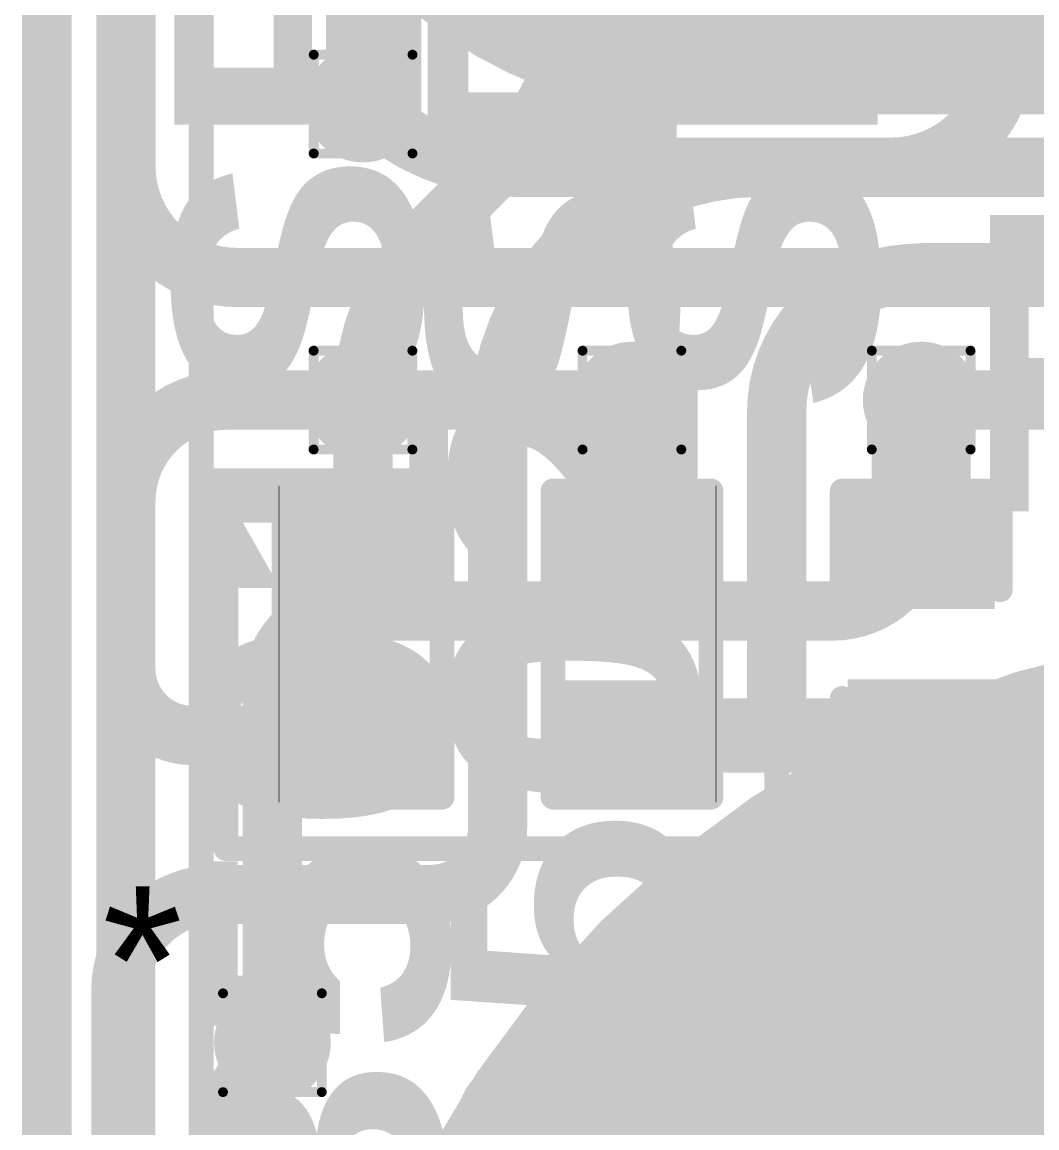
# Model space of a CAD drawing. Header units: inches. Extents: x -17 to 443, y -40 to 218.
# Drawn here: x 89.85 to 95.06, y 6.16 to 11.85 of the extents above; entities that cross this region are included whole.
import ezdxf

# ---------------------------------------------------------------- set-up
doc = ezdxf.new("R2010")
doc.units = ezdxf.units.IN
for name, color, linetype in [('Board Outline', 216, 'Continuous'), ('Bottom Layer', 5, 'Continuous'), ('Bottom Overlay', 54, 'Continuous'), ('Bottom Paste', 16, 'Continuous'), ('Bottom Solder', 6, 'Continuous'), ('Drill Drawing', 1, 'Continuous'), ('Fabrication', 76, 'Continuous'), ('Top Layer', 1, 'Continuous'), ('Top Overlay', 2, 'Continuous'), ('Top Paste', 8, 'Continuous'), ('Top Solder', 216, 'Continuous'), ('Via Holes', 16, 'Continuous')]:
    doc.layers.add(name, color=color, linetype=linetype)
doc.styles.add('Arial', font='', dxfattribs={"height": 0.2})
doc.styles.add('Arial Black_Bold', font='', dxfattribs={"height": 0.2})
doc.styles.get('Arial').set_extended_font_data('Arial')
doc.styles.get('Arial Black_Bold').set_extended_font_data('Arial Black', bold=True)

# ---------------------------------------------------------------- blocks, each defined once
blk = doc.blocks.new('SOIC_8_76')
at = {"layer": 'Top Layer'}
blk.add_hatch(color=1, dxfattribs=at).paths.add_polyline_path([(3.474999399999999, 2.2049994), (3.474999399999999, 1.6050006), (1.92499996, 1.6050006), (1.92499996, 2.2049994)])
at = {"layer": 'Top Paste'}
blk.add_hatch(color=8, dxfattribs=at).paths.add_polyline_path([(3.474999399999999, 2.2049994), (3.474999399999999, 1.6050006), (1.92499996, 1.6050006), (1.92499996, 2.2049994)])
at = {"layer": 'Top Solder'}
blk.add_hatch(color=216, dxfattribs=at).paths.add_polyline_path([(3.5765994, 2.3065994), (3.5765994, 1.5034006), (1.82339996, 1.5034006), (1.82339996, 2.3065994)])
blk = doc.blocks.new('S______B______0402_109')
at = {"layer": 'Top Overlay', "style": 'Arial Black_Bold'}
blk.add_text('SB508', height=1.27, rotation=-180, dxfattribs=at).set_placement((4.39253122, 0.4637430399999999))
blk = doc.blocks.new('S______B______0402_115')
at = {"layer": 'Top Overlay', "style": 'Arial Black_Bold'}
blk.add_text('SB501', height=1.27, dxfattribs=at).set_placement((1.01176074, -0.45847254))
blk = doc.blocks.new('R___0402_172')
at = {"layer": 'Top Layer'}
for points in [[(-0.6985, -0.3175), (-0.6985, 0.3174999999999999), (-0.2413000000000001, 0.3175), (-0.2412999999999999, -0.3174999999999999)], [(0.2413000000000001, -0.3175), (0.2412999999999999, 0.3174999999999999), (0.6985, 0.3175), (0.6985, -0.3174999999999999)]]:
    blk.add_hatch(color=1, dxfattribs=at).paths.add_polyline_path(points)
at = {"layer": 'Top Paste'}
for points in [[(-0.6985, -0.3175), (-0.6985, 0.3174999999999999), (-0.2413000000000001, 0.3175), (-0.2412999999999999, -0.3174999999999999)], [(0.2413000000000001, -0.3175), (0.2412999999999999, 0.3174999999999999), (0.6985, 0.3175), (0.6985, -0.3174999999999999)]]:
    blk.add_hatch(color=8, dxfattribs=at).paths.add_polyline_path(points)
at = {"layer": 'Top Solder'}
for points in [[(-0.75350116, -0.3725011600000001), (-0.75350116, 0.3725011599999999), (-0.18629884, 0.3725011600000001), (-0.1862988399999999, -0.3725011599999999)], [(0.18629884, -0.3725011600000001), (0.1862988399999999, 0.3725011599999999), (0.75350116, 0.3725011600000001), (0.75350116, -0.3725011599999999)]]:
    blk.add_hatch(color=216, dxfattribs=at).paths.add_polyline_path(points)
at = {"layer": 'Top Overlay'}
for points in [[(-0.7874, -0.4064, 0.127, 0.127, 0), (-0.7874, 0.4064, 0.127, 0.127, 0)], [(0.7874, 0.4064, 0.127, 0.127, 0), (-0.7874, 0.4064, 0.127, 0.127, 0)], [(0.7874, -0.4064, 0.127, 0.127, 0), (0.7874, 0.4064, 0.127, 0.127, 0)], [(0.7874, -0.4064, 0.127, 0.127, 0), (-0.7874, -0.4064, 0.127, 0.127, 0)], [(0.8128, -0.4318, 0.0032258, 0.0032258, 0), (-0.8128, -0.4318, 0.0032258, 0.0032258, 0)]]:
    blk.add_lwpolyline(points, format="xyseb", dxfattribs=at)
for points in [[(-0.8191499999999999, 0.4064, 0.0635, 0.0635, 1), (-0.7556499999999999, 0.4064, 0.0635, 0.0635, 1)], [(-0.8191499999999999, 0.4064, 0.0635, 0.0635, 1), (-0.7556499999999999, 0.4064, 0.0635, 0.0635, 1)], [(0.7556499999999999, 0.4064, 0.0635, 0.0635, 1), (0.8191499999999999, 0.4064, 0.0635, 0.0635, 1)], [(0.7556499999999999, 0.4064, 0.0635, 0.0635, 1), (0.8191499999999999, 0.4064, 0.0635, 0.0635, 1)], [(-0.8191499999999999, -0.4064, 0.0635, 0.0635, 1), (-0.7556499999999999, -0.4064, 0.0635, 0.0635, 1)], [(-0.8191499999999999, -0.4064, 0.0635, 0.0635, 1), (-0.7556499999999999, -0.4064, 0.0635, 0.0635, 1)], [(0.7556499999999999, -0.4064, 0.0635, 0.0635, 1), (0.8191499999999999, -0.4064, 0.0635, 0.0635, 1)], [(0.7556499999999999, -0.4064, 0.0635, 0.0635, 1), (0.8191499999999999, -0.4064, 0.0635, 0.0635, 1)], [(-0.81360518, -0.4318, 0.0016129, 0.0016129, 1), (-0.8119948199999999, -0.4318, 0.0016129, 0.0016129, 1)], [(0.8119948199999999, -0.4318, 0.0016129, 0.0016129, 1), (0.81360518, -0.4318, 0.0016129, 0.0016129, 1)]]:
    blk.add_lwpolyline(points, format="xyseb", close=True, dxfattribs=at)
blk = doc.blocks.new('R___0402_173')
at = {"layer": 'Top Layer'}
for points in [[(-0.6985, -0.3175), (-0.6985, 0.3175), (-0.2412999999999999, 0.3175), (-0.2413, -0.3175)], [(0.2412999999999999, -0.3175), (0.2413, 0.3175), (0.6985, 0.3175), (0.6985, -0.3175)]]:
    blk.add_hatch(color=1, dxfattribs=at).paths.add_polyline_path(points)
at = {"layer": 'Top Paste'}
for points in [[(-0.6985, -0.3175), (-0.6985, 0.3175), (-0.2412999999999999, 0.3175), (-0.2413, -0.3175)], [(0.2412999999999999, -0.3175), (0.2413, 0.3175), (0.6985, 0.3175), (0.6985, -0.3175)]]:
    blk.add_hatch(color=8, dxfattribs=at).paths.add_polyline_path(points)
at = {"layer": 'Top Solder'}
for points in [[(-0.75350116, -0.37250116), (-0.75350116, 0.37250116), (-0.1862988399999999, 0.37250116), (-0.18629884, -0.37250116)], [(0.1862988399999999, -0.37250116), (0.18629884, 0.37250116), (0.75350116, 0.37250116), (0.75350116, -0.37250116)]]:
    blk.add_hatch(color=216, dxfattribs=at).paths.add_polyline_path(points)
at = {"layer": 'Top Overlay'}
for points in [[(-0.7874, 0.4064, 0.127, 0.127, 0), (-0.7874, -0.4064, 0.127, 0.127, 0)], [(-0.7874, 0.4064, 0.127, 0.127, 0), (0.7874, 0.4064, 0.127, 0.127, 0)], [(0.7874, 0.4064, 0.127, 0.127, 0), (0.7874, -0.4064, 0.127, 0.127, 0)], [(-0.7874, -0.4064, 0.127, 0.127, 0), (0.7874, -0.4064, 0.127, 0.127, 0)], [(-0.8128, -0.4318, 0.0032258, 0.0032258, 0), (0.8128, -0.4318, 0.0032258, 0.0032258, 0)]]:
    blk.add_lwpolyline(points, format="xyseb", dxfattribs=at)
for points in [[(-0.8191499999999999, 0.4064, 0.0635, 0.0635, 1), (-0.7556499999999999, 0.4064, 0.0635, 0.0635, 1)], [(-0.8191499999999999, 0.4064, 0.0635, 0.0635, 1), (-0.7556499999999999, 0.4064, 0.0635, 0.0635, 1)], [(0.7556499999999999, 0.4064, 0.0635, 0.0635, 1), (0.8191499999999999, 0.4064, 0.0635, 0.0635, 1)], [(0.7556499999999999, 0.4064, 0.0635, 0.0635, 1), (0.8191499999999999, 0.4064, 0.0635, 0.0635, 1)], [(-0.8191499999999999, -0.4064, 0.0635, 0.0635, 1), (-0.7556499999999999, -0.4064, 0.0635, 0.0635, 1)], [(-0.8191499999999999, -0.4064, 0.0635, 0.0635, 1), (-0.7556499999999999, -0.4064, 0.0635, 0.0635, 1)], [(0.7556499999999999, -0.4064, 0.0635, 0.0635, 1), (0.8191499999999999, -0.4064, 0.0635, 0.0635, 1)], [(0.7556499999999999, -0.4064, 0.0635, 0.0635, 1), (0.8191499999999999, -0.4064, 0.0635, 0.0635, 1)], [(-0.81360518, -0.4318, 0.0016129, 0.0016129, 1), (-0.8119948199999999, -0.4318, 0.0016129, 0.0016129, 1)], [(0.8119948199999999, -0.4318, 0.0016129, 0.0016129, 1), (0.81360518, -0.4318, 0.0016129, 0.0016129, 1)]]:
    blk.add_lwpolyline(points, format="xyseb", close=True, dxfattribs=at)
blk = doc.blocks.new('EMG_ELECTRODE_4_____B_211')
at = {"layer": 'Bottom Layer'}
h = blk.add_hatch(color=5, dxfattribs=at)
edge = h.paths.add_edge_path()
edge.add_arc((-3.15000132, 10.00000032), 2.09999834, 90, 270)
edge.add_line((-3.15000132, 7.90000198), (3.150001319999999, 7.90000198))
edge.add_arc((3.15000132, 10.00000032), 2.09999834, 270, 450)
edge.add_line((3.15000132, 12.09999866), (-3.15000132, 12.09999866))
h = blk.add_hatch(color=5, dxfattribs=at)
edge = h.paths.add_edge_path()
edge.add_arc((0, 0), 5.00000016, 0, 360)
at = {"layer": 'Bottom Paste'}
h = blk.add_hatch(color=16, dxfattribs=at)
edge = h.paths.add_edge_path()
edge.add_arc((-3.15000132, 10.00000032), 2.09999834, 90, 270)
edge.add_line((-3.15000132, 7.90000198), (3.150001319999999, 7.90000198))
edge.add_arc((3.15000132, 10.00000032), 2.09999834, 270, 450)
edge.add_line((3.15000132, 12.09999866), (-3.15000132, 12.09999866))
h = blk.add_hatch(color=16, dxfattribs=at)
edge = h.paths.add_edge_path()
edge.add_arc((0, 0), 5.00000016, 0, 360)
at = {"layer": 'Bottom Solder'}
h = blk.add_hatch(color=6, dxfattribs=at)
edge = h.paths.add_edge_path()
edge.add_arc((-3.15000132, 10.00000032), 2.20159834, 90, 270)
edge.add_line((-3.15000132, 7.79840198), (3.150001319999999, 7.79840198))
edge.add_arc((3.15000132, 10.00000032), 2.20159834, 270, 450)
edge.add_line((3.15000132, 12.20159866), (-3.15000132, 12.20159866))
h = blk.add_hatch(color=6, dxfattribs=at)
edge = h.paths.add_edge_path()
edge.add_arc((0, 0), 5.10160016, 0, 360)
at = {"layer": 'Bottom Overlay'}
blk.add_lwpolyline([(-5.68329826, -21.00415662, 0.127, 0.127, 0), (-5.683290639999999, 20.95281306, 0.127, 0.127, 0)], format="xyseb", dxfattribs=at)
blk = doc.blocks.new('C___0402_238')
at = {"layer": 'Top Layer'}
for points in [[(-0.6985, -0.3175), (-0.6985, 0.3175), (-0.2412999999999999, 0.3175), (-0.2413, -0.3175)], [(0.2412999999999999, -0.3175), (0.2413, 0.3175), (0.6985, 0.3175), (0.6985, -0.3175)]]:
    blk.add_hatch(color=1, dxfattribs=at).paths.add_polyline_path(points)
at = {"layer": 'Top Paste'}
for points in [[(-0.6985, -0.3175), (-0.6985, 0.3175), (-0.2412999999999999, 0.3175), (-0.2413, -0.3175)], [(0.2412999999999999, -0.3175), (0.2413, 0.3175), (0.6985, 0.3175), (0.6985, -0.3175)]]:
    blk.add_hatch(color=8, dxfattribs=at).paths.add_polyline_path(points)
at = {"layer": 'Top Solder'}
for points in [[(-0.7584998799999999, -0.37749988), (-0.7584998799999999, 0.37749988), (-0.18130012, 0.37749988), (-0.18130012, -0.37749988)], [(0.18130012, -0.37749988), (0.18130012, 0.37749988), (0.7584998799999999, 0.37749988), (0.7584998799999999, -0.37749988)]]:
    blk.add_hatch(color=216, dxfattribs=at).paths.add_polyline_path(points)
at = {"layer": 'Top Overlay'}
for points in [[(-0.7874, 0.4064, 0.127, 0.127, 0), (-0.2794, 0.4064, 0.127, 0.127, 0)], [(-0.7874, 0.4064, 0.127, 0.127, 0), (-0.7874, -0.4064, 0.127, 0.127, 0)], [(0.2794, 0.4064, 0.127, 0.127, 0), (0.7874, 0.4064, 0.127, 0.127, 0)], [(0.7874, 0.4064, 0.127, 0.127, 0), (0.7874, -0.4064, 0.127, 0.127, 0)], [(-0.7874, -0.4064, 0.127, 0.127, 0), (-0.2794, -0.4064, 0.127, 0.127, 0)], [(0.2794, -0.4064, 0.127, 0.127, 0), (0.7874, -0.4064, 0.127, 0.127, 0)]]:
    blk.add_lwpolyline(points, format="xyseb", dxfattribs=at)
for points in [[(-0.8191499999999999, 0.4064, 0.0635, 0.0635, 1), (-0.7556499999999999, 0.4064, 0.0635, 0.0635, 1)], [(-0.8191499999999999, 0.4064, 0.0635, 0.0635, 1), (-0.7556499999999999, 0.4064, 0.0635, 0.0635, 1)], [(-0.31115, 0.4064, 0.0635, 0.0635, 1), (-0.24765, 0.4064, 0.0635, 0.0635, 1)], [(0.24765, 0.4064, 0.0635, 0.0635, 1), (0.31115, 0.4064, 0.0635, 0.0635, 1)], [(0.7556499999999999, 0.4064, 0.0635, 0.0635, 1), (0.8191499999999999, 0.4064, 0.0635, 0.0635, 1)], [(0.7556499999999999, 0.4064, 0.0635, 0.0635, 1), (0.8191499999999999, 0.4064, 0.0635, 0.0635, 1)], [(-0.8191499999999999, -0.4064, 0.0635, 0.0635, 1), (-0.7556499999999999, -0.4064, 0.0635, 0.0635, 1)], [(-0.8191499999999999, -0.4064, 0.0635, 0.0635, 1), (-0.7556499999999999, -0.4064, 0.0635, 0.0635, 1)], [(-0.31115, -0.4064, 0.0635, 0.0635, 1), (-0.24765, -0.4064, 0.0635, 0.0635, 1)], [(0.24765, -0.4064, 0.0635, 0.0635, 1), (0.31115, -0.4064, 0.0635, 0.0635, 1)], [(0.7556499999999999, -0.4064, 0.0635, 0.0635, 1), (0.8191499999999999, -0.4064, 0.0635, 0.0635, 1)], [(0.7556499999999999, -0.4064, 0.0635, 0.0635, 1), (0.8191499999999999, -0.4064, 0.0635, 0.0635, 1)]]:
    blk.add_lwpolyline(points, format="xyseb", close=True, dxfattribs=at)

msp = doc.modelspace()

# ---------------------------------------------------------------- hatches: boundary and pattern name
at = {"layer": 'Bottom Layer'}
h = msp.add_hatch(color=5, dxfattribs=at)
edge = h.paths.add_edge_path()
edge.add_arc((91.59951962, 11.42685294), 0.2999994, 0, 360)
h = msp.add_hatch(color=5, dxfattribs=at)
edge = h.paths.add_edge_path()
edge.add_arc((91.59899892, 9.90486462), 0.2999994, 0, 360)
h = msp.add_hatch(color=5, dxfattribs=at)
edge = h.paths.add_edge_path()
edge.add_arc((92.98219909999999, 9.90486716), 0.2999994, 0, 360)
h = msp.add_hatch(color=5, dxfattribs=at)
edge = h.paths.add_edge_path()
edge.add_arc((94.46971961999999, 9.90486462), 0.2999994, 0, 360)
h = msp.add_hatch(color=5, dxfattribs=at)
edge = h.paths.add_edge_path()
edge.add_arc((91.13305116, 6.60058116), 0.2999994, 0, 360)
at = {"layer": 'Top Layer'}
h = msp.add_hatch(color=1, dxfattribs=at)
edge = h.paths.add_edge_path()
edge.add_arc((91.59951962, 11.42685294), 0.2999994, 0, 360)
h = msp.add_hatch(color=1, dxfattribs=at)
edge = h.paths.add_edge_path()
edge.add_arc((91.59899892, 9.90486462), 0.2999994, 0, 360)
h = msp.add_hatch(color=1, dxfattribs=at)
edge = h.paths.add_edge_path()
edge.add_arc((92.98219909999999, 9.90486716), 0.2999994, 0, 360)
h = msp.add_hatch(color=1, dxfattribs=at)
edge = h.paths.add_edge_path()
edge.add_arc((94.46971961999999, 9.90486462), 0.2999994, 0, 360)
h = msp.add_hatch(color=1, dxfattribs=at)
edge = h.paths.add_edge_path()
edge.add_arc((91.13305116, 6.60058116), 0.2999994, 0, 360)
at = {"layer": 'Via Holes'}
h = msp.add_hatch(color=7, dxfattribs=at)
edge = h.paths.add_edge_path()
edge.add_arc((91.59951962, 11.42685294), 0.1499997, 0, 360)
h = msp.add_hatch(color=7, dxfattribs=at)
edge = h.paths.add_edge_path()
edge.add_arc((91.59899892, 9.90486462), 0.1499997, 0, 360)
h = msp.add_hatch(color=7, dxfattribs=at)
edge = h.paths.add_edge_path()
edge.add_arc((92.98219909999999, 9.90486716), 0.1499997, 0, 360)
h = msp.add_hatch(color=7, dxfattribs=at)
edge = h.paths.add_edge_path()
edge.add_arc((94.46971961999999, 9.90486462), 0.1499997, 0, 360)
h = msp.add_hatch(color=7, dxfattribs=at)
edge = h.paths.add_edge_path()
edge.add_arc((91.13305116, 6.60058116), 0.1499997, 0, 360)

# ---------------------------------------------------------------- linework, layer by layer
at = {"layer": 'Board Outline'}
msp.add_lwpolyline([(89.97288838, -17.37729316, 0.127, 0.127, 0), (89.9732008, 24.50403532, 0.127, 0.127, 0)], format="xyseb", dxfattribs=at)
at = {"layer": 'Bottom Layer'}
for points in [[(90.37958809999999, 11.10815152, 0.3048, 0.3048, 0), (90.37958809999999, 15.51881072, 0.3048, 0.3048, 0)], [(91.59951962, 11.42685294, 0.3048, 0.3048, 0), (91.60055847999999, 11.42685294, 0.3048, 0.3048, 0)], [(92.38440501999999, 11.1017431, 0.3048, 0.3048, -0.1989122883374838), (91.59951962, 11.42685294, 0.3048, 0.3048, 0)], [(90.95267559999999, 10.53506402, 0.3048, 0.3048, -0.4142135623730951), (90.37958809999999, 11.10815152, 0.3048, 0.3048, 0)], [(92.38440501999999, 11.1017431, 0.3048, 0.3048, 0), (96.14129616, 11.1017431, 0.3048, 0.3048, 0)], [(90.95267559999999, 10.53506402, 0.3048, 0.3048, 0), (95.22952505999999, 10.53506402, 0.3048, 0.3048, 0)], [(90.37947125999999, 9.38400206, 0.3048, 0.3048, -0.413663381471861), (90.90131425999999, 9.90486462, 0.3048, 0.3048, 0)], [(90.90131425999999, 9.90486462, 0.3048, 0.3048, 0), (91.59899892, 9.90486462, 0.3048, 0.3048, 0)], [(91.59899892, 9.90486462, 0.3048, 0.3048, 0), (92.98219909999999, 9.90486462, 0.3048, 0.3048, 0)], [(92.98219909999999, 9.90486462, 0.3048, 0.3048, 0), (92.98219909999999, 9.90486716, 0.3048, 0.3048, 0)], [(94.46971961999999, 9.27793674, 0.3048, 0.3048, 0), (94.46971961999999, 9.90486462, 0.3048, 0.3048, 0)], [(90.37945855999999, 7.471615739999999, 0.3048, 0.3048, 0), (90.37947125999999, 9.38301654, 0.3048, 0.3048, 0)], [(90.37947125999999, 9.38301654, 0.3048, 0.3048, -0.0004721338216722221), (90.37947125999999, 9.38400206, 0.3048, 0.3048, 0)], [(94.46971961999999, 9.27793674, 0.3048, 0.3048, -0.4142135623730951), (94.01165094, 8.81986806, 0.3048, 0.3048, 0)], [(91.13305116, 8.4265262, 0.3048, 0.3048, -0.4142135623730951), (91.52639301999999, 8.81986806, 0.3048, 0.3048, 0)], [(91.52639301999999, 8.81986806, 0.3048, 0.3048, 0), (94.01165094, 8.81986806, 0.3048, 0.3048, 0)], [(91.13305116, 6.60058116, 0.3048, 0.3048, 0), (91.13305116, 8.4265262, 0.3048, 0.3048, 0)], [(90.37943316, 3.32505812, 0.3048, 0.3048, 0), (90.37944078, 7.47141254, 0.3048, 0.3048, 0)], [(90.37944078, 7.47141254, 0.3048, 0.3048, 0), (90.37945855999999, 7.471615739999999, 0.3048, 0.3048, 0)]]:
    msp.add_lwpolyline(points, format="xyseb", dxfattribs=at)
for points in [[(91.52331962, 11.42685294, 0.1524, 0.1524, 1), (91.67571962, 11.42685294, 0.1524, 0.1524, 1)], [(91.52331962, 11.42685294, 0.1524, 0.1524, 1), (91.67571962, 11.42685294, 0.1524, 0.1524, 1)], [(91.52435847999999, 11.42685294, 0.1524, 0.1524, 1), (91.67675848, 11.42685294, 0.1524, 0.1524, 1)], [(90.30338809999999, 11.10815152, 0.1524, 0.1524, 1), (90.45578809999999, 11.10815152, 0.1524, 0.1524, 1)], [(90.30338809999999, 11.10815152, 0.1524, 0.1524, 1), (90.45578809999999, 11.10815152, 0.1524, 0.1524, 1)], [(92.30820501999999, 11.1017431, 0.1524, 0.1524, 1), (92.46060502, 11.1017431, 0.1524, 0.1524, 1)], [(92.30820501999999, 11.1017431, 0.1524, 0.1524, 1), (92.46060502, 11.1017431, 0.1524, 0.1524, 1)], [(90.87647559999999, 10.53506402, 0.1524, 0.1524, 1), (91.02887559999999, 10.53506402, 0.1524, 0.1524, 1)], [(90.87647559999999, 10.53506402, 0.1524, 0.1524, 1), (91.02887559999999, 10.53506402, 0.1524, 0.1524, 1)], [(90.82511425999999, 9.90486462, 0.1524, 0.1524, 1), (90.97751425999999, 9.90486462, 0.1524, 0.1524, 1)], [(90.82511425999999, 9.90486462, 0.1524, 0.1524, 1), (90.97751425999999, 9.90486462, 0.1524, 0.1524, 1)], [(91.52279892, 9.90486462, 0.1524, 0.1524, 1), (91.67519891999999, 9.90486462, 0.1524, 0.1524, 1)], [(91.52279892, 9.90486462, 0.1524, 0.1524, 1), (91.67519891999999, 9.90486462, 0.1524, 0.1524, 1)], [(92.90599909999999, 9.90486716, 0.1524, 0.1524, 1), (93.0583991, 9.90486716, 0.1524, 0.1524, 1)], [(92.90599909999999, 9.90486462, 0.1524, 0.1524, 1), (93.0583991, 9.90486462, 0.1524, 0.1524, 1)], [(92.90599909999999, 9.90486462, 0.1524, 0.1524, 1), (93.0583991, 9.90486462, 0.1524, 0.1524, 1)], [(94.39351962, 9.90486462, 0.1524, 0.1524, 1), (94.54591961999999, 9.90486462, 0.1524, 0.1524, 1)], [(90.30327126, 9.38400206, 0.1524, 0.1524, 1), (90.45567125999999, 9.38400206, 0.1524, 0.1524, 1)], [(90.30327126, 9.38400206, 0.1524, 0.1524, 1), (90.45567125999999, 9.38400206, 0.1524, 0.1524, 1)], [(90.30327126, 9.38301654, 0.1524, 0.1524, 1), (90.45567125999999, 9.38301654, 0.1524, 0.1524, 1)], [(90.30327126, 9.38301654, 0.1524, 0.1524, 1), (90.45567125999999, 9.38301654, 0.1524, 0.1524, 1)], [(94.39351962, 9.27793674, 0.1524, 0.1524, 1), (94.54591961999999, 9.27793674, 0.1524, 0.1524, 1)], [(94.39351962, 9.27793674, 0.1524, 0.1524, 1), (94.54591961999999, 9.27793674, 0.1524, 0.1524, 1)], [(91.45019302, 8.81986806, 0.1524, 0.1524, 1), (91.60259301999999, 8.81986806, 0.1524, 0.1524, 1)], [(91.45019302, 8.81986806, 0.1524, 0.1524, 1), (91.60259301999999, 8.81986806, 0.1524, 0.1524, 1)], [(93.93545094, 8.81986806, 0.1524, 0.1524, 1), (94.08785094, 8.81986806, 0.1524, 0.1524, 1)], [(93.93545094, 8.81986806, 0.1524, 0.1524, 1), (94.08785094, 8.81986806, 0.1524, 0.1524, 1)], [(91.05685116, 8.4265262, 0.1524, 0.1524, 1), (91.20925116, 8.4265262, 0.1524, 0.1524, 1)], [(91.05685116, 8.4265262, 0.1524, 0.1524, 1), (91.20925116, 8.4265262, 0.1524, 0.1524, 1)], [(90.30324078, 7.47141254, 0.1524, 0.1524, 1), (90.45564078, 7.47141254, 0.1524, 0.1524, 1)], [(90.30324078, 7.47141254, 0.1524, 0.1524, 1), (90.45564078, 7.47141254, 0.1524, 0.1524, 1)], [(90.30325856, 7.471615739999999, 0.1524, 0.1524, 1), (90.45565855999999, 7.471615739999999, 0.1524, 0.1524, 1)], [(90.30325856, 7.471615739999999, 0.1524, 0.1524, 1), (90.45565855999999, 7.471615739999999, 0.1524, 0.1524, 1)], [(91.05685116, 6.60058116, 0.1524, 0.1524, 1), (91.20925116, 6.60058116, 0.1524, 0.1524, 1)]]:
    msp.add_lwpolyline(points, format="xyseb", close=True, dxfattribs=at)
at = {"layer": 'Drill Drawing'}
for points in [[(91.34551961999999, 11.68085294, 0.0508, 0.0508, 0), (91.85351962, 11.68085294, 0.0508, 0.0508, 0)], [(91.34551961999999, 11.17285294, 0.0508, 0.0508, 0), (91.34551961999999, 11.68085294, 0.0508, 0.0508, 0)], [(91.85351962, 11.17285294, 0.0508, 0.0508, 0), (91.85351962, 11.68085294, 0.0508, 0.0508, 0)], [(91.34551961999999, 11.17285294, 0.0508, 0.0508, 0), (91.85351962, 11.17285294, 0.0508, 0.0508, 0)], [(91.34499892, 10.15886462, 0.0508, 0.0508, 0), (91.85299891999999, 10.15886462, 0.0508, 0.0508, 0)], [(91.34499892, 9.65086462, 0.0508, 0.0508, 0), (91.34499892, 10.15886462, 0.0508, 0.0508, 0)], [(91.85299891999999, 9.65086462, 0.0508, 0.0508, 0), (91.85299891999999, 10.15886462, 0.0508, 0.0508, 0)], [(92.7281991, 10.15886716, 0.0508, 0.0508, 0), (93.2361991, 10.15886716, 0.0508, 0.0508, 0)], [(92.7281991, 9.650867159999999, 0.0508, 0.0508, 0), (92.7281991, 10.15886716, 0.0508, 0.0508, 0)], [(93.2361991, 9.650867159999999, 0.0508, 0.0508, 0), (93.2361991, 10.15886716, 0.0508, 0.0508, 0)], [(94.21571962, 10.15886462, 0.0508, 0.0508, 0), (94.72371962, 10.15886462, 0.0508, 0.0508, 0)], [(94.21571962, 9.65086462, 0.0508, 0.0508, 0), (94.21571962, 10.15886462, 0.0508, 0.0508, 0)], [(94.72371962, 9.65086462, 0.0508, 0.0508, 0), (94.72371962, 10.15886462, 0.0508, 0.0508, 0)], [(91.34499892, 9.65086462, 0.0508, 0.0508, 0), (91.85299891999999, 9.65086462, 0.0508, 0.0508, 0)], [(92.7281991, 9.650867159999999, 0.0508, 0.0508, 0), (93.2361991, 9.650867159999999, 0.0508, 0.0508, 0)], [(94.21571962, 9.65086462, 0.0508, 0.0508, 0), (94.72371962, 9.65086462, 0.0508, 0.0508, 0)], [(90.87905116, 6.854581159999999, 0.0508, 0.0508, 0), (91.38705116, 6.854581159999999, 0.0508, 0.0508, 0)], [(90.87905116, 6.346581159999999, 0.0508, 0.0508, 0), (90.87905116, 6.854581159999999, 0.0508, 0.0508, 0)], [(91.38705116, 6.346581159999999, 0.0508, 0.0508, 0), (91.38705116, 6.854581159999999, 0.0508, 0.0508, 0)], [(90.87905116, 6.346581159999999, 0.0508, 0.0508, 0), (91.38705116, 6.346581159999999, 0.0508, 0.0508, 0)]]:
    msp.add_lwpolyline(points, format="xyseb", dxfattribs=at)
for points in [[(91.33281962, 11.68085294, 0.0254, 0.0254, 1), (91.35821961999999, 11.68085294, 0.0254, 0.0254, 1)], [(91.33281962, 11.68085294, 0.0254, 0.0254, 1), (91.35821961999999, 11.68085294, 0.0254, 0.0254, 1)], [(91.84081961999999, 11.68085294, 0.0254, 0.0254, 1), (91.86621962, 11.68085294, 0.0254, 0.0254, 1)], [(91.84081961999999, 11.68085294, 0.0254, 0.0254, 1), (91.86621962, 11.68085294, 0.0254, 0.0254, 1)], [(91.33281962, 11.17285294, 0.0254, 0.0254, 1), (91.35821961999999, 11.17285294, 0.0254, 0.0254, 1)], [(91.33281962, 11.17285294, 0.0254, 0.0254, 1), (91.35821961999999, 11.17285294, 0.0254, 0.0254, 1)], [(91.84081961999999, 11.17285294, 0.0254, 0.0254, 1), (91.86621962, 11.17285294, 0.0254, 0.0254, 1)], [(91.84081961999999, 11.17285294, 0.0254, 0.0254, 1), (91.86621962, 11.17285294, 0.0254, 0.0254, 1)], [(91.33229892, 10.15886462, 0.0254, 0.0254, 1), (91.35769891999999, 10.15886462, 0.0254, 0.0254, 1)], [(91.33229892, 10.15886462, 0.0254, 0.0254, 1), (91.35769891999999, 10.15886462, 0.0254, 0.0254, 1)], [(91.84029892, 10.15886462, 0.0254, 0.0254, 1), (91.86569892, 10.15886462, 0.0254, 0.0254, 1)], [(91.84029892, 10.15886462, 0.0254, 0.0254, 1), (91.86569892, 10.15886462, 0.0254, 0.0254, 1)], [(92.71549909999999, 10.15886716, 0.0254, 0.0254, 1), (92.7408991, 10.15886716, 0.0254, 0.0254, 1)], [(92.71549909999999, 10.15886716, 0.0254, 0.0254, 1), (92.7408991, 10.15886716, 0.0254, 0.0254, 1)], [(93.2234991, 10.15886716, 0.0254, 0.0254, 1), (93.24889909999999, 10.15886716, 0.0254, 0.0254, 1)], [(93.2234991, 10.15886716, 0.0254, 0.0254, 1), (93.24889909999999, 10.15886716, 0.0254, 0.0254, 1)], [(94.20301961999999, 10.15886462, 0.0254, 0.0254, 1), (94.22841962, 10.15886462, 0.0254, 0.0254, 1)], [(94.20301961999999, 10.15886462, 0.0254, 0.0254, 1), (94.22841962, 10.15886462, 0.0254, 0.0254, 1)], [(94.71101961999999, 10.15886462, 0.0254, 0.0254, 1), (94.73641961999999, 10.15886462, 0.0254, 0.0254, 1)], [(94.71101961999999, 10.15886462, 0.0254, 0.0254, 1), (94.73641961999999, 10.15886462, 0.0254, 0.0254, 1)], [(91.33229892, 9.65086462, 0.0254, 0.0254, 1), (91.35769891999999, 9.65086462, 0.0254, 0.0254, 1)], [(91.33229892, 9.65086462, 0.0254, 0.0254, 1), (91.35769891999999, 9.65086462, 0.0254, 0.0254, 1)], [(91.84029892, 9.65086462, 0.0254, 0.0254, 1), (91.86569892, 9.65086462, 0.0254, 0.0254, 1)], [(91.84029892, 9.65086462, 0.0254, 0.0254, 1), (91.86569892, 9.65086462, 0.0254, 0.0254, 1)], [(92.71549909999999, 9.650867159999999, 0.0254, 0.0254, 1), (92.7408991, 9.650867159999999, 0.0254, 0.0254, 1)], [(92.71549909999999, 9.650867159999999, 0.0254, 0.0254, 1), (92.7408991, 9.650867159999999, 0.0254, 0.0254, 1)], [(93.2234991, 9.650867159999999, 0.0254, 0.0254, 1), (93.24889909999999, 9.650867159999999, 0.0254, 0.0254, 1)], [(93.2234991, 9.650867159999999, 0.0254, 0.0254, 1), (93.24889909999999, 9.650867159999999, 0.0254, 0.0254, 1)], [(94.20301961999999, 9.65086462, 0.0254, 0.0254, 1), (94.22841962, 9.65086462, 0.0254, 0.0254, 1)], [(94.20301961999999, 9.65086462, 0.0254, 0.0254, 1), (94.22841962, 9.65086462, 0.0254, 0.0254, 1)], [(94.71101961999999, 9.65086462, 0.0254, 0.0254, 1), (94.73641961999999, 9.65086462, 0.0254, 0.0254, 1)], [(94.71101961999999, 9.65086462, 0.0254, 0.0254, 1), (94.73641961999999, 9.65086462, 0.0254, 0.0254, 1)], [(90.86635116, 6.854581159999999, 0.0254, 0.0254, 1), (90.89175116, 6.854581159999999, 0.0254, 0.0254, 1)], [(90.86635116, 6.854581159999999, 0.0254, 0.0254, 1), (90.89175116, 6.854581159999999, 0.0254, 0.0254, 1)], [(91.37435115999999, 6.854581159999999, 0.0254, 0.0254, 1), (91.39975116, 6.854581159999999, 0.0254, 0.0254, 1)], [(91.37435115999999, 6.854581159999999, 0.0254, 0.0254, 1), (91.39975116, 6.854581159999999, 0.0254, 0.0254, 1)], [(90.86635116, 6.346581159999999, 0.0254, 0.0254, 1), (90.89175116, 6.346581159999999, 0.0254, 0.0254, 1)], [(90.86635116, 6.346581159999999, 0.0254, 0.0254, 1), (90.89175116, 6.346581159999999, 0.0254, 0.0254, 1)], [(91.37435115999999, 6.346581159999999, 0.0254, 0.0254, 1), (91.39975116, 6.346581159999999, 0.0254, 0.0254, 1)], [(91.37435115999999, 6.346581159999999, 0.0254, 0.0254, 1), (91.39975116, 6.346581159999999, 0.0254, 0.0254, 1)]]:
    msp.add_lwpolyline(points, format="xyseb", close=True, dxfattribs=at)
at = {"layer": 'Fabrication'}
for points in [[(89.97288838, -17.37729316, 0.254, 0.254, 0), (89.9732008, 24.50404802, 0.254, 0.254, 0)], [(93.29601864, 11.50183374, 0.254, 0.254, -0.198912367379658), (91.811094, 12.11690998, 0.254, 0.254, 0)], [(93.29601864, 11.50183374, 0.254, 0.254, 0), (99.6040172, 11.50183374, 0.254, 0.254, 0)]]:
    msp.add_lwpolyline(points, format="xyseb", dxfattribs=at)
for points in [[(93.23251864, 11.50183374, 0.127, 0.127, 1), (93.35951863999999, 11.50183374, 0.127, 0.127, 1)], [(93.23251864, 11.50183374, 0.127, 0.127, 1), (93.35951863999999, 11.50183374, 0.127, 0.127, 1)], [(101.45001808, 3.6018343, 0.254, 0.254, 1), (91.45001776, 3.6018343, 0.254, 0.254, 1)]]:
    msp.add_lwpolyline(points, format="xyseb", close=True, dxfattribs=at)
at = {"layer": 'Top Layer'}
for points in [[(90.37946618, 8.52253312, 0.3048, 0.3048, 0), (90.37952714, 16.76250648, 0.3048, 0.3048, 0)], [(91.59951962, 11.42685294, 0.3809999999999999, 0.3809999999999999, 0), (91.59951962, 13.6270619, 0.3809999999999999, 0.3809999999999999, 0)], [(94.90009468, 11.68914604, 0.3048, 0.3048, 0), (94.90009468, 13.06496244, 0.3048, 0.3048, 0)], [(92.73835655999999, 12.18461368, 0.3048, 0.3048, -0.198912367379658), (92.29143339999999, 11.10564454, 0.3048, 0.3048, 0)], [(94.90009468, 11.68914604, 0.3048, 0.3048, -0.4142135623730951), (94.31269173999999, 11.1017431, 0.3048, 0.3048, 0)], [(91.95845464, 10.77266578, 0.3048, 0.3048, 0), (92.29143339999999, 11.10564454, 0.3048, 0.3048, 0)], [(92.29143339999999, 9.75487508, 0.3048, 0.3048, -0.4142135623730951), (93.63830141999999, 11.1017431, 0.3048, 0.3048, 0)], [(93.63830141999999, 11.1017431, 0.3048, 0.3048, 0), (94.31269173999999, 11.1017431, 0.3048, 0.3048, 0)], [(91.59899892, 9.90486462, 0.3048, 0.3048, -0.198912367379658), (91.95845464, 10.77266324, 0.3048, 0.3048, 0)], [(93.72622098, 9.84058484, 0.3048, 0.3048, -0.3960336503774174), (94.39298622, 10.55411656, 0.3048, 0.3048, 0)], [(94.39298622, 10.55411656, 0.3048, 0.3048, 0), (94.47585117999999, 10.55951914, 0.3048, 0.3048, 0)], [(94.47585117999999, 10.55951914, 0.3048, 0.3048, 0), (96.16375737999999, 10.55952168, 0.3048, 0.3048, 0)], [(94.46971961999999, 9.19255718, 0.508, 0.508, 0), (94.46971961999999, 9.90486462, 0.508, 0.508, 0)], [(91.59951962, 9.12014686, 0.3048, 0.3048, 0), (91.59951962, 9.90486462, 0.3048, 0.3048, 0)], [(92.9827198, 9.1201494, 0.3048, 0.3048, 0), (92.9827198, 9.90486716, 0.3048, 0.3048, 0)], [(94.46971961999999, 9.90486462, 0.3048, 0.3048, 0), (96.16375991999999, 9.90486462, 0.3048, 0.3048, 0)], [(93.72621844, 9.84058484, 0.3048, 0.3048, 0), (93.72622098, 9.8393377, 0.3048, 0.3048, 0)], [(93.72622098, 8.18022494, 0.3048, 0.3048, 0), (93.72622098, 9.8393377, 0.3048, 0.3048, 0)], [(92.29143339999999, 7.709433399999999, 0.3048, 0.3048, 0), (92.29143339999999, 9.75487508, 0.3048, 0.3048, 0)], [(90.37946618, 8.52253058, 0.3048, 0.3048, 0), (90.37946618, 8.52253312, 0.3048, 0.3048, 0)], [(90.72165244, 8.18034432, 0.3048, 0.3048, -0.4142135623730951), (90.37946618, 8.52253058, 0.3048, 0.3048, 0)], [(92.98284172, 8.18022494, 0.3809999999999999, 0.3809999999999999, 0), (93.72622098, 8.18022494, 0.3809999999999999, 0.3809999999999999, 0)], [(93.72622098, 8.18022494, 0.3809999999999999, 0.3809999999999999, 0), (94.4695977, 8.18022494, 0.3809999999999999, 0.3809999999999999, 0)], [(94.46971961999999, 6.587502699999999, 0.508, 0.508, 0), (94.46971961999999, 8.129303019999998, 0.508, 0.508, 0)], [(90.72165244, 8.18034432, 0.3048, 0.3048, 0), (91.59951962, 8.18034432, 0.3048, 0.3048, 0)], [(92.9827198, 8.180346859999998, 0.3048, 0.3048, 0), (92.98284172, 8.18022494, 0.3048, 0.3048, 0)], [(94.4695977, 8.18022494, 0.3048, 0.3048, 0), (94.46971961999999, 8.180103019999999, 0.3048, 0.3048, 0)], [(92.29143339999999, 7.709433399999999, 0.3048, 0.3048, -0.4142135623730951), (91.94450241999999, 7.36250242, 0.3048, 0.3048, 0)], [(90.3541881, 6.87472336, 0.3048, 0.3048, -0.4142135623730951), (90.84196716, 7.36250242, 0.3048, 0.3048, 0)], [(90.84196716, 7.36250242, 0.3048, 0.3048, 0), (91.94450241999999, 7.36250242, 0.3048, 0.3048, 0)], [(90.3541881, 1.63777422, 0.3048, 0.3048, 0), (90.3541881, 6.87472336, 0.3048, 0.3048, 0)], [(90.83678809999999, 5.88534002, 0.3048, 0.3048, -0.1989120375082881), (91.13305116, 6.60058116, 0.3048, 0.3048, 0)]]:
    msp.add_lwpolyline(points, format="xyseb", dxfattribs=at)
for points in [[(94.82389468, 11.68914604, 0.1524, 0.1524, 1), (94.97629468, 11.68914604, 0.1524, 0.1524, 1)], [(94.82389468, 11.68914604, 0.1524, 0.1524, 1), (94.97629468, 11.68914604, 0.1524, 0.1524, 1)], [(91.50426962, 11.42685294, 0.1905, 0.1905, 1), (91.69476962, 11.42685294, 0.1905, 0.1905, 1)], [(92.21523339999999, 11.10564454, 0.1524, 0.1524, 1), (92.3676334, 11.10564454, 0.1524, 0.1524, 1)], [(92.21523339999999, 11.10564454, 0.1524, 0.1524, 1), (92.3676334, 11.10564454, 0.1524, 0.1524, 1)], [(93.56210141999999, 11.1017431, 0.1524, 0.1524, 1), (93.71450141999999, 11.1017431, 0.1524, 0.1524, 1)], [(93.56210141999999, 11.1017431, 0.1524, 0.1524, 1), (93.71450141999999, 11.1017431, 0.1524, 0.1524, 1)], [(94.23649174, 11.1017431, 0.1524, 0.1524, 1), (94.38889173999999, 11.1017431, 0.1524, 0.1524, 1)], [(94.23649174, 11.1017431, 0.1524, 0.1524, 1), (94.38889173999999, 11.1017431, 0.1524, 0.1524, 1)], [(91.88225464, 10.77266578, 0.1524, 0.1524, 1), (92.03465463999999, 10.77266578, 0.1524, 0.1524, 1)], [(91.88225464, 10.77266324, 0.1524, 0.1524, 1), (92.03465463999999, 10.77266324, 0.1524, 0.1524, 1)], [(94.31678621999998, 10.55411656, 0.1524, 0.1524, 1), (94.46918622, 10.55411656, 0.1524, 0.1524, 1)], [(94.31678621999998, 10.55411656, 0.1524, 0.1524, 1), (94.46918622, 10.55411656, 0.1524, 0.1524, 1)], [(94.39965117999999, 10.55951914, 0.1524, 0.1524, 1), (94.55205117999999, 10.55951914, 0.1524, 0.1524, 1)], [(94.39965117999999, 10.55951914, 0.1524, 0.1524, 1), (94.55205117999999, 10.55951914, 0.1524, 0.1524, 1)], [(94.34271962, 9.90486462, 0.254, 0.254, 1), (94.59671962, 9.90486462, 0.254, 0.254, 1)], [(91.52279892, 9.90486462, 0.1524, 0.1524, 1), (91.67519891999999, 9.90486462, 0.1524, 0.1524, 1)], [(91.52331962, 9.90486462, 0.1524, 0.1524, 1), (91.67571962, 9.90486462, 0.1524, 0.1524, 1)], [(92.9065198, 9.90486716, 0.1524, 0.1524, 1), (93.05891979999998, 9.90486716, 0.1524, 0.1524, 1)], [(94.39351962, 9.90486462, 0.1524, 0.1524, 1), (94.54591961999999, 9.90486462, 0.1524, 0.1524, 1)], [(93.65001844, 9.84058484, 0.1524, 0.1524, 1), (93.80241844, 9.84058484, 0.1524, 0.1524, 1)], [(93.65002098, 9.84058484, 0.1524, 0.1524, 1), (93.80242098, 9.84058484, 0.1524, 0.1524, 1)], [(93.65002098, 9.8393377, 0.1524, 0.1524, 1), (93.80242098, 9.8393377, 0.1524, 0.1524, 1)], [(93.65002098, 9.8393377, 0.1524, 0.1524, 1), (93.80242098, 9.8393377, 0.1524, 0.1524, 1)], [(92.21523339999999, 9.75487508, 0.1524, 0.1524, 1), (92.3676334, 9.75487508, 0.1524, 0.1524, 1)], [(92.21523339999999, 9.75487508, 0.1524, 0.1524, 1), (92.3676334, 9.75487508, 0.1524, 0.1524, 1)], [(94.34271962, 9.19255718, 0.254, 0.254, 1), (94.59671962, 9.19255718, 0.254, 0.254, 1)], [(91.52331962, 9.12014686, 0.1524, 0.1524, 1), (91.67571962, 9.12014686, 0.1524, 0.1524, 1)], [(92.9065198, 9.1201494, 0.1524, 0.1524, 1), (93.05891979999998, 9.1201494, 0.1524, 0.1524, 1)], [(90.30326618, 8.52253312, 0.1524, 0.1524, 1), (90.45566618, 8.52253312, 0.1524, 0.1524, 1)], [(90.30326618, 8.52253312, 0.1524, 0.1524, 1), (90.45566618, 8.52253312, 0.1524, 0.1524, 1)], [(90.30326618, 8.52253058, 0.1524, 0.1524, 1), (90.45566618, 8.52253058, 0.1524, 0.1524, 1)], [(90.30326618, 8.52253058, 0.1524, 0.1524, 1), (90.45566618, 8.52253058, 0.1524, 0.1524, 1)], [(92.88759172, 8.18022494, 0.1905, 0.1905, 1), (93.07809171999999, 8.18022494, 0.1905, 0.1905, 1)], [(93.63097098, 8.18022494, 0.1905, 0.1905, 1), (93.82147098, 8.18022494, 0.1905, 0.1905, 1)], [(93.63097098, 8.18022494, 0.1905, 0.1905, 1), (93.82147098, 8.18022494, 0.1905, 0.1905, 1)], [(94.34271962, 8.129303019999998, 0.254, 0.254, 1), (94.59671962, 8.129303019999998, 0.254, 0.254, 1)], [(94.3743477, 8.18022494, 0.1905, 0.1905, 1), (94.56484769999999, 8.18022494, 0.1905, 0.1905, 1)], [(90.64545244, 8.18034432, 0.1524, 0.1524, 1), (90.79785244, 8.18034432, 0.1524, 0.1524, 1)], [(90.64545244, 8.18034432, 0.1524, 0.1524, 1), (90.79785244, 8.18034432, 0.1524, 0.1524, 1)], [(91.52331962, 8.18034432, 0.1524, 0.1524, 1), (91.67571962, 8.18034432, 0.1524, 0.1524, 1)], [(92.9065198, 8.180346859999998, 0.1524, 0.1524, 1), (93.05891979999998, 8.180346859999998, 0.1524, 0.1524, 1)], [(92.90664172, 8.18022494, 0.1524, 0.1524, 1), (93.05904172, 8.18022494, 0.1524, 0.1524, 1)], [(93.65002098, 8.18022494, 0.1524, 0.1524, 1), (93.80242098, 8.18022494, 0.1524, 0.1524, 1)], [(94.3933977, 8.18022494, 0.1524, 0.1524, 1), (94.5457977, 8.18022494, 0.1524, 0.1524, 1)], [(94.39351962, 8.180103019999999, 0.1524, 0.1524, 1), (94.54591961999999, 8.180103019999999, 0.1524, 0.1524, 1)], [(92.21523339999999, 7.709433399999999, 0.1524, 0.1524, 1), (92.3676334, 7.709433399999999, 0.1524, 0.1524, 1)], [(92.21523339999999, 7.709433399999999, 0.1524, 0.1524, 1), (92.3676334, 7.709433399999999, 0.1524, 0.1524, 1)], [(90.76576716, 7.36250242, 0.1524, 0.1524, 1), (90.91816716, 7.36250242, 0.1524, 0.1524, 1)], [(90.76576716, 7.36250242, 0.1524, 0.1524, 1), (90.91816716, 7.36250242, 0.1524, 0.1524, 1)], [(91.86830242, 7.36250242, 0.1524, 0.1524, 1), (92.02070241999999, 7.36250242, 0.1524, 0.1524, 1)], [(91.86830242, 7.36250242, 0.1524, 0.1524, 1), (92.02070241999999, 7.36250242, 0.1524, 0.1524, 1)], [(90.27798809999999, 6.87472336, 0.1524, 0.1524, 1), (90.4303881, 6.87472336, 0.1524, 0.1524, 1)], [(90.27798809999999, 6.87472336, 0.1524, 0.1524, 1), (90.4303881, 6.87472336, 0.1524, 0.1524, 1)], [(94.34271962, 6.587502699999999, 0.254, 0.254, 1), (94.59671962, 6.587502699999999, 0.254, 0.254, 1)], [(91.05685116, 6.60058116, 0.1524, 0.1524, 1), (91.20925116, 6.60058116, 0.1524, 0.1524, 1)]]:
    msp.add_lwpolyline(points, format="xyseb", close=True, dxfattribs=at)
at = {"layer": 'Top Overlay'}
for points in [[(90.89390253999998, 7.59893832, 0.127, 0.127, 0), (90.89390253999998, 9.45279796, 0.127, 0.127, 0)], [(93.72622098, 7.59893832, 0.127, 0.127, 0), (93.72622098, 9.45279796, 0.127, 0.127, 0)], [(90.89390253999998, 7.59893832, 0.127, 0.127, 0), (93.72622098, 7.59893832, 0.127, 0.127, 0)]]:
    msp.add_lwpolyline(points, format="xyseb", dxfattribs=at)
for points in [[(90.86215254, 9.45279796, 0.0635, 0.0635, 1), (90.92565254, 9.45279796, 0.0635, 0.0635, 1)], [(93.69447098, 9.45279796, 0.0635, 0.0635, 1), (93.75797098, 9.45279796, 0.0635, 0.0635, 1)], [(90.86215254, 7.59893832, 0.0635, 0.0635, 1), (90.92565254, 7.59893832, 0.0635, 0.0635, 1)], [(90.86215254, 7.59893832, 0.0635, 0.0635, 1), (90.92565254, 7.59893832, 0.0635, 0.0635, 1)], [(93.69447098, 7.59893832, 0.0635, 0.0635, 1), (93.75797098, 7.59893832, 0.0635, 0.0635, 1)], [(93.69447098, 7.59893832, 0.0635, 0.0635, 1), (93.75797098, 7.59893832, 0.0635, 0.0635, 1)]]:
    msp.add_lwpolyline(points, format="xyseb", close=True, dxfattribs=at)

# ---------------------------------------------------------------- block references
msp.add_blockref('EMG_ELECTRODE_4_____B_211', (96.44998998, 3.5762057))
for name, p, rotation in [('S______B______0402_109', (92.73835655999999, 14.0969619), 270), ('S______B______0402_115', (91.567, 2.70942816), 90), ('R___0402_172', (91.59951962, 8.65024686), 270), ('R___0402_173', (92.98271471999999, 8.65024686), 90), ('C___0402_238', (94.46971961999999, 8.65000302), 90), ('SOIC_8_76', (96.37471962, 3.88750302), 90)]:
    msp.add_blockref(name, p, dxfattribs=dict(rotation=rotation))

# ---------------------------------------------------------------- texts
at = {"layer": 'Fabrication', "style": 'Arial'}
msp.add_text('FR4', height=1.524, rotation=360, dxfattribs=at).set_placement((94.64961258, 9.33213526))
at = {"layer": 'Top Overlay', "style": 'Arial Black_Bold'}
for s, p in [('SB510', (91.89834046, 9.831435759999998)), ('SB513', (94.24632916, 9.83143068)), ('SB508', (93.21266092, 9.70443068)), ('SB502', (93.31952126, 3.848191439999999)), ('SB501', (92.03603385999999, 3.7211889))]:
    msp.add_text(s, height=1.27, rotation=90, dxfattribs=at).set_placement(p)
at = {"layer": 'Top Overlay', "style": 'Arial'}
msp.add_text('*', height=0.7619999999999999, dxfattribs=at).set_placement((90.25750554, 6.6417571))

doc.saveas('drawing.dxf')
